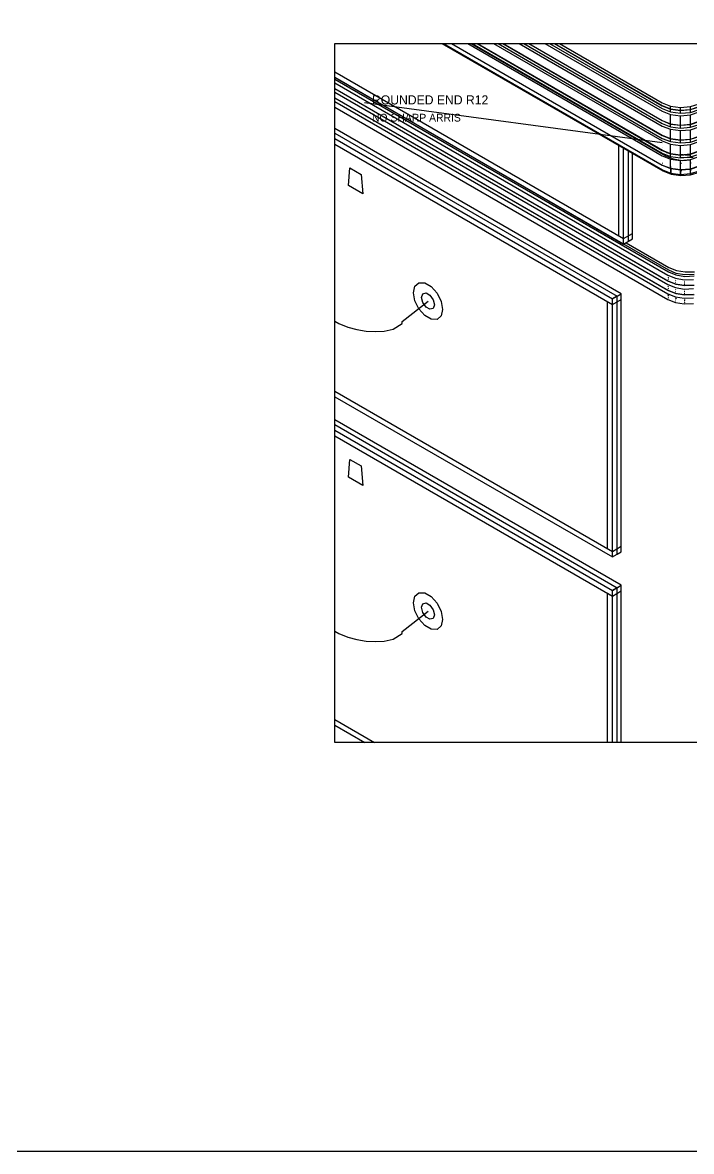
# Model space of a CAD drawing. Header units: inches. Extents: x 0.3 to 16.2, y 0.3 to 11.4.
# Drawn here: x 8.27 to 11.81, y 0.31 to 6.29 of the extents above; entities that cross this region are included whole.
import ezdxf

# ---------------------------------------------------------------- set-up
doc = ezdxf.new("R2010")
doc.units = ezdxf.units.IN
doc.header["$LTSCALE"] = 0.009843
doc.header["$MEASUREMENT"] = 0
doc.layers.add('GEOMETRY', color=7, linetype='Continuous')
doc.layers.add('TEXT', color=7, linetype='Continuous')

msp = doc.modelspace()

# ---------------------------------------------------------------- linework, layer by layer
at = {"layer": 'GEOMETRY'}
msp.add_line((11.6543, 5.6559), (10.0787, 5.8661), dxfattribs=at)
for points in [[(0.315, 11.378), (16.2205, 11.378), (16.2205, 0.315), (0.315, 0.315), (0.315, 11.378)], [(9.9213, 6.1811), (16.1417, 6.1811), (16.1417, 2.4803), (9.9213, 2.4803), (9.9213, 6.1811)], [(10.4888, 6.1811), (11.6583, 5.5059)], [(10.4971, 6.1811), (11.6563, 5.5118)], [(10.5385, 6.1811), (11.6555, 5.5362)], [(10.5398, 6.1811), (11.6547, 5.5374)], [(10.6251, 6.1811), (11.6547, 5.5866)], [(10.6251, 6.1811), (11.6547, 5.5866)], [(10.6423, 6.1811), (11.672, 5.5866)], [(10.6423, 6.1811), (11.672, 5.5866)], [(10.649, 6.1811), (11.6555, 5.6)], [(10.6749, 6.1811), (11.6555, 5.615)], [(10.6749, 6.1811), (11.6555, 5.615)], [(10.6749, 6.1811), (11.6555, 5.615)], [(10.6762, 6.1811), (11.6547, 5.6161)], [(10.6762, 6.1811), (11.6807, 5.6012)], [(10.6762, 6.1811), (11.6807, 5.6012)], [(10.7615, 6.1811), (11.6547, 5.6654)], [(10.7615, 6.1811), (11.6547, 5.6654)], [(10.7854, 6.1811), (11.6555, 5.6787)], [(10.8113, 6.1811), (11.6555, 5.6937)], [(10.8113, 6.1811), (11.6555, 5.6937)], [(10.8113, 6.1811), (11.6555, 5.6937)], [(10.8126, 6.1811), (11.6547, 5.6949)], [(10.8978, 6.1811), (11.6547, 5.7441)], [(10.8978, 6.1811), (11.6547, 5.7441)], [(10.9218, 6.1811), (11.6555, 5.7575)], [(10.9477, 6.1811), (11.6555, 5.7724)], [(10.9477, 6.1811), (11.6555, 5.7724)], [(10.9477, 6.1811), (11.6555, 5.7724)], [(10.949, 6.1811), (11.6547, 5.7736)], [(11.0342, 6.1811), (11.6547, 5.8228)], [(11.0342, 6.1811), (11.6547, 5.8228)], [(11.0582, 6.1811), (11.6555, 5.8362)], [(11.0841, 6.1811), (11.6555, 5.8512)], [(11.0841, 6.1811), (11.6555, 5.8512)], [(11.0854, 6.1811), (11.6555, 5.852)], [(11.1113, 6.1811), (11.6555, 5.8669)], [(11.1113, 6.1811), (11.6555, 5.8669)], [(9.9213, 6.0314), (11.4504, 5.1484)], [(9.9213, 6.0314), (11.4504, 5.1484)], [(9.9213, 6.0313), (11.4504, 5.1484)], [(9.9213, 6.0019), (11.4504, 5.1189)], [(9.9213, 6.0018), (11.6878, 4.9819)], [(9.9213, 6.0018), (11.6878, 4.9819)], [(9.9213, 5.9919), (11.6878, 4.972)], [(9.9213, 5.9724), (11.6846, 4.9543)], [(9.9213, 5.9724), (11.6846, 4.9543)], [(9.9213, 5.9429), (11.6846, 4.9248)], [(9.9213, 5.9427), (11.6878, 4.9228)], [(9.9213, 5.9232), (11.6846, 4.9051)], [(9.9213, 5.9232), (11.6846, 4.9051)], [(9.9213, 5.8937), (11.6846, 4.8756)], [(9.9213, 5.8935), (11.6878, 4.8736)], [(9.9213, 5.874), (11.6846, 4.8559)], [(9.9213, 5.874), (11.6846, 4.8559)], [(11.6555, 5.8669), (11.6996, 5.8492)], [(11.6555, 5.8669), (11.6996, 5.8492)], [(11.8047, 5.8469), (11.8512, 5.8622)], [(11.8047, 5.8469), (11.8512, 5.8622)], [(9.9213, 5.8445), (11.6846, 4.8264)], [(11.6547, 5.8228), (11.6992, 5.8055)], [(11.6547, 5.8228), (11.6992, 5.8055)], [(11.6555, 5.852), (11.6996, 5.8346)], [(11.6555, 5.8512), (11.6996, 5.8335)], [(11.6555, 5.8512), (11.6996, 5.8335)], [(11.6555, 5.8362), (11.6996, 5.8189)], [(11.6992, 5.7563), (11.6992, 5.8055)], [(11.6992, 5.8055), (11.7516, 5.7984)], [(11.6992, 5.8055), (11.7516, 5.7984)], [(11.6996, 5.8346), (11.6996, 5.8492)], [(11.6996, 5.8492), (11.752, 5.8425)], [(11.6996, 5.8492), (11.752, 5.8425)], [(11.6996, 5.8346), (11.752, 5.8276)], [(11.6996, 5.8189), (11.6996, 5.8335)], [(11.6996, 5.8335), (11.752, 5.8268)], [(11.6996, 5.8335), (11.752, 5.8268)], [(11.6996, 5.8189), (11.752, 5.8118)], [(11.7516, 5.7984), (11.8047, 5.8031)], [(11.7516, 5.7984), (11.8047, 5.8031)], [(11.7516, 5.7492), (11.7516, 5.7984)], [(11.752, 5.8425), (11.8047, 5.8469)], [(11.752, 5.8425), (11.8047, 5.8469)], [(11.752, 5.8276), (11.752, 5.8425)], [(11.752, 5.8276), (11.8047, 5.8319)], [(11.752, 5.8268), (11.8047, 5.8311)], [(11.752, 5.8268), (11.8047, 5.8311)], [(11.752, 5.8118), (11.752, 5.8268)], [(11.752, 5.8118), (11.8047, 5.8165)], [(11.8047, 5.8319), (11.8512, 5.8472)], [(11.8047, 5.8319), (11.8047, 5.8469)], [(11.8047, 5.8311), (11.8512, 5.8465)], [(11.8047, 5.8311), (11.8512, 5.8465)], [(11.8047, 5.8165), (11.8512, 5.8315)], [(11.8047, 5.8165), (11.8047, 5.8311)], [(11.8047, 5.8031), (11.8512, 5.8189)], [(11.8047, 5.8031), (11.8512, 5.8189)], [(11.8047, 5.7539), (11.8047, 5.8031)], [(11.6547, 5.7874), (11.6555, 5.787)], [(11.6547, 5.7874), (11.6555, 5.787)], [(11.6547, 5.7736), (11.6992, 5.7563)], [(11.6547, 5.7441), (11.6992, 5.7268)], [(11.6547, 5.7441), (11.6992, 5.7268)], [(11.6555, 5.7724), (11.6996, 5.7547)], [(11.6555, 5.7724), (11.6996, 5.7547)], [(11.6555, 5.7724), (11.6996, 5.7547)], [(11.6555, 5.7575), (11.6996, 5.7402)], [(11.6992, 5.7697), (11.6996, 5.7697)], [(11.6992, 5.7697), (11.6996, 5.7697)], [(11.6992, 5.7563), (11.7516, 5.7492)], [(11.6996, 5.7547), (11.6996, 5.7697)], [(11.6996, 5.7547), (11.752, 5.748)], [(11.6996, 5.7402), (11.6996, 5.7547)], [(11.6996, 5.7547), (11.752, 5.748)], [(11.6996, 5.7547), (11.752, 5.748)], [(11.6996, 5.7402), (11.752, 5.7331)], [(11.7516, 5.7492), (11.8047, 5.7539)], [(11.752, 5.748), (11.752, 5.7626)], [(11.752, 5.748), (11.8047, 5.7524)], [(11.752, 5.748), (11.8047, 5.7524)], [(11.752, 5.748), (11.8047, 5.7524)], [(11.752, 5.7331), (11.752, 5.748)], [(11.752, 5.7331), (11.8047, 5.7378)], [(11.8047, 5.7539), (11.8512, 5.7697)], [(11.8047, 5.7524), (11.8512, 5.7677)], [(11.8047, 5.7524), (11.8512, 5.7677)], [(11.8047, 5.7524), (11.8512, 5.7677)], [(11.8047, 5.7524), (11.8047, 5.7673)], [(11.8047, 5.7378), (11.8512, 5.7528)], [(11.8047, 5.7378), (11.8047, 5.7524)], [(11.8047, 5.7244), (11.8512, 5.7402)], [(11.8047, 5.7244), (11.8512, 5.7402)], [(11.4378, 4.8555), (9.9213, 5.7311)], [(11.4378, 4.8555), (9.9213, 5.7311)], [(9.9213, 5.7066), (11.4165, 4.8433)], [(9.9213, 5.7066), (11.4165, 4.8433)], [(11.6547, 5.7087), (11.6555, 5.7083)], [(11.6547, 5.7087), (11.6555, 5.7083)], [(11.6547, 5.6949), (11.6992, 5.6776)], [(11.6555, 5.6937), (11.6996, 5.676)], [(11.6555, 5.6937), (11.6996, 5.676)], [(11.6555, 5.6937), (11.6996, 5.676)], [(11.6555, 5.6787), (11.6996, 5.6614)], [(11.6992, 5.6776), (11.6992, 5.7268)], [(11.6992, 5.7268), (11.7516, 5.7197)], [(11.6992, 5.7268), (11.7516, 5.7197)], [(11.6992, 5.6909), (11.6996, 5.6909)], [(11.6992, 5.6909), (11.6996, 5.6909)], [(11.6996, 5.676), (11.6996, 5.6909)], [(11.7516, 5.7197), (11.8047, 5.7244)], [(11.7516, 5.7197), (11.8047, 5.7244)], [(11.7516, 5.6705), (11.7516, 5.7197)], [(11.752, 5.6693), (11.752, 5.6839)], [(11.8047, 5.6752), (11.8047, 5.7244)], [(11.8047, 5.6752), (11.8512, 5.6909)], [(11.8047, 5.6736), (11.8512, 5.689)], [(11.8047, 5.6736), (11.8512, 5.689)], [(11.8047, 5.6736), (11.8512, 5.689)], [(11.8047, 5.6736), (11.8047, 5.6886)], [(9.9213, 5.6771), (11.3909, 4.8287)], [(9.9213, 5.6771), (11.3909, 4.8287)], [(9.9213, 5.6476), (11.3909, 4.7992)], [(11.4248, 5.1634), (11.4248, 5.6457)], [(11.4504, 5.1484), (11.4504, 5.6307)], [(11.6547, 5.6654), (11.6992, 5.648)], [(11.6547, 5.6654), (11.6992, 5.648)], [(11.6547, 5.6299), (11.6555, 5.6295)], [(11.6547, 5.6299), (11.6555, 5.6295)], [(11.6992, 5.6776), (11.7516, 5.6705)], [(11.6992, 5.5988), (11.6992, 5.648)], [(11.6992, 5.648), (11.7516, 5.6409)], [(11.6992, 5.648), (11.7516, 5.6409)], [(11.6996, 5.676), (11.752, 5.6693)], [(11.6996, 5.6614), (11.6996, 5.676)], [(11.6996, 5.676), (11.752, 5.6693)], [(11.6996, 5.676), (11.752, 5.6693)], [(11.6996, 5.6614), (11.752, 5.6543)], [(11.7516, 5.6705), (11.8047, 5.6752)], [(11.7516, 5.6409), (11.8047, 5.6457)], [(11.7516, 5.6409), (11.8047, 5.6457)], [(11.7516, 5.5917), (11.7516, 5.6409)], [(11.752, 5.6693), (11.8047, 5.6736)], [(11.752, 5.6693), (11.8047, 5.6736)], [(11.752, 5.6693), (11.8047, 5.6736)], [(11.752, 5.6543), (11.752, 5.6693)], [(11.752, 5.6543), (11.8047, 5.6591)], [(11.8047, 5.6591), (11.8512, 5.674)], [(11.8047, 5.6591), (11.8047, 5.6736)], [(11.8047, 5.6457), (11.8512, 5.6614)], [(11.8047, 5.6457), (11.8512, 5.6614)], [(11.8047, 5.5965), (11.8047, 5.6457)], [(11.476, 5.1339), (11.476, 5.611)], [(11.4972, 5.1461), (11.4972, 5.5988)], [(11.4972, 5.1756), (11.4972, 5.5988)], [(11.6547, 5.6161), (11.6992, 5.5988)], [(11.6547, 5.5866), (11.6992, 5.5693)], [(11.6547, 5.5866), (11.6992, 5.5693)], [(11.6555, 5.615), (11.6996, 5.5972)], [(11.6555, 5.615), (11.6996, 5.5972)], [(11.6555, 5.615), (11.6996, 5.5972)], [(11.6555, 5.6), (11.6996, 5.5827)], [(11.672, 5.5866), (11.7138, 5.5697)], [(11.672, 5.5866), (11.7138, 5.5697)], [(11.6992, 5.6122), (11.6996, 5.6122)], [(11.6992, 5.6122), (11.6996, 5.6122)], [(11.6992, 5.5988), (11.7516, 5.5917)], [(11.6992, 5.5201), (11.6992, 5.5693)], [(11.6992, 5.5693), (11.7516, 5.5622)], [(11.6992, 5.5693), (11.7516, 5.5622)], [(11.6996, 5.5972), (11.6996, 5.6122)], [(11.6996, 5.5972), (11.752, 5.5906)], [(11.6996, 5.5827), (11.6996, 5.5972)], [(11.6996, 5.5972), (11.752, 5.5906)], [(11.6996, 5.5972), (11.752, 5.5906)], [(11.6996, 5.5827), (11.752, 5.5756)], [(11.7138, 5.5673), (11.7138, 5.5697)], [(11.7138, 5.5697), (11.7626, 5.5622)], [(11.7138, 5.5697), (11.7626, 5.5622)], [(11.7516, 5.5917), (11.8047, 5.5965)], [(11.7516, 5.5622), (11.8047, 5.5669)], [(11.7516, 5.5622), (11.8047, 5.5669)], [(11.7516, 5.513), (11.7516, 5.5622)], [(11.752, 5.5906), (11.752, 5.6051)], [(11.752, 5.5957), (11.7768, 5.5913)], [(11.752, 5.5957), (11.7768, 5.5913)], [(11.752, 5.5906), (11.8047, 5.5949)], [(11.752, 5.5906), (11.8047, 5.5949)], [(11.752, 5.5906), (11.8047, 5.5949)], [(11.752, 5.5756), (11.752, 5.5906)], [(11.752, 5.5756), (11.8047, 5.5803)], [(11.752, 5.5799), (11.7689, 5.5772)], [(11.752, 5.5799), (11.7689, 5.5772)], [(11.7626, 5.5622), (11.8047, 5.5646)], [(11.7626, 5.5622), (11.8047, 5.5646)], [(11.7689, 5.5772), (11.8185, 5.5791)], [(11.7689, 5.5772), (11.8185, 5.5791)], [(11.7768, 5.5913), (11.8047, 5.5921)], [(11.7768, 5.5913), (11.8047, 5.5921)], [(11.8047, 5.5965), (11.8512, 5.6122)], [(11.8047, 5.5949), (11.8512, 5.6102)], [(11.8047, 5.5949), (11.8512, 5.6102)], [(11.8047, 5.5949), (11.8512, 5.6102)], [(11.8047, 5.5949), (11.8047, 5.6098)], [(11.8047, 5.5803), (11.8512, 5.5953)], [(11.8047, 5.5803), (11.8047, 5.5949)], [(11.8047, 5.5669), (11.8512, 5.5827)], [(11.8047, 5.5669), (11.8512, 5.5827)], [(11.8047, 5.5177), (11.8047, 5.5669)], [(9.9929, 5.4291), (10.0016, 5.5224)], [(10.0016, 5.5224), (10.061, 5.4882)], [(11.6547, 5.5512), (11.6555, 5.5508)], [(11.6547, 5.5512), (11.6555, 5.5508)], [(11.6547, 5.5472), (11.6563, 5.5465)], [(11.6547, 5.5472), (11.6563, 5.5465)], [(11.6547, 5.5374), (11.6992, 5.5201)], [(11.6555, 5.5362), (11.6996, 5.5185)], [(11.6563, 5.5366), (11.6583, 5.5354)], [(11.6563, 5.5366), (11.6583, 5.5354)], [(11.6563, 5.5118), (11.7004, 5.4945)], [(11.6583, 5.5059), (11.7016, 5.4886)], [(11.6992, 5.5335), (11.6996, 5.5335)], [(11.6992, 5.5335), (11.6996, 5.5335)], [(11.6992, 5.5201), (11.7516, 5.513)], [(11.6996, 5.5185), (11.6996, 5.5335)], [(11.6996, 5.5291), (11.7004, 5.5291)], [(11.6996, 5.5291), (11.7004, 5.5291)], [(11.6996, 5.5185), (11.752, 5.5118)], [(11.7004, 5.4945), (11.7004, 5.5291)], [(11.7004, 5.5189), (11.7016, 5.5181)], [(11.7004, 5.5189), (11.7016, 5.5181)], [(11.7016, 5.4886), (11.7016, 5.5181)], [(11.7516, 5.5476), (11.7571, 5.5469)], [(11.7516, 5.5476), (11.7571, 5.5469)], [(11.7516, 5.513), (11.8047, 5.5177)], [(11.752, 5.5118), (11.752, 5.5264)], [(11.752, 5.4878), (11.752, 5.522)], [(11.752, 5.5118), (11.8047, 5.5161)], [(11.752, 5.5114), (11.7531, 5.511)], [(11.752, 5.5114), (11.7531, 5.511)], [(11.752, 5.5079), (11.7571, 5.5075)], [(11.7531, 5.4815), (11.7531, 5.511)], [(11.8047, 5.5496), (11.8083, 5.55)], [(11.8047, 5.5496), (11.8083, 5.55)], [(11.8047, 5.5177), (11.8512, 5.5335)], [(11.8047, 5.5161), (11.8512, 5.5315)], [(11.8047, 5.5161), (11.8047, 5.5311)], [(11.8047, 5.4921), (11.8047, 5.5264)], [(11.8047, 5.515), (11.8055, 5.5154)], [(11.8047, 5.515), (11.8055, 5.5154)], [(11.8047, 5.4921), (11.8516, 5.5071)], [(11.8055, 5.4858), (11.8055, 5.5154)], [(11.8055, 5.5102), (11.8083, 5.5106)], [(11.8055, 5.4858), (11.852, 5.5004)], [(10.061, 5.4882), (10.0697, 5.3846)], [(11.7004, 5.4945), (11.752, 5.4878)], [(11.7016, 5.4886), (11.7531, 5.4815)], [(11.752, 5.4878), (11.8047, 5.4921)], [(11.7531, 5.4815), (11.8055, 5.4858)], [(10.0697, 5.3846), (9.9929, 5.4291)], [(11.4248, 5.1634), (11.4504, 5.1484)], [(11.4504, 5.1484), (11.4972, 5.1756)], [(11.4504, 5.1484), (11.4972, 5.1756)], [(11.4504, 5.1484), (11.4972, 5.1756)], [(11.4504, 5.1189), (11.4504, 5.1484)], [(11.4504, 5.1189), (11.4972, 5.1461)], [(11.476, 5.1339), (11.4972, 5.1461)], [(11.4972, 5.1461), (11.4972, 5.1756)], [(11.4634, 5.1264), (11.6906, 4.9953)], [(11.6878, 4.9819), (11.7276, 4.9657)], [(11.6878, 4.9819), (11.7276, 4.9657)], [(11.6878, 4.972), (11.7276, 4.9559)], [(11.6906, 4.9953), (11.7299, 4.9791)], [(11.7276, 4.9657), (11.7748, 4.9579)], [(11.7276, 4.9657), (11.7748, 4.9579)], [(11.7299, 4.9791), (11.7768, 4.9713)], [(11.7768, 4.9713), (11.8252, 4.9728)], [(10.3457, 4.8957), (10.3669, 4.9142)], [(10.3669, 4.9142), (10.3976, 4.9134)], [(10.3976, 4.9134), (10.4319, 4.8937)], [(11.6846, 4.9543), (11.7248, 4.9378)], [(11.6846, 4.9543), (11.7248, 4.9378)], [(11.6846, 4.9445), (11.6878, 4.9425)], [(11.6846, 4.9445), (11.6878, 4.9425)], [(11.6846, 4.9346), (11.6878, 4.9327)], [(11.6846, 4.9346), (11.6878, 4.9327)], [(11.6846, 4.9346), (11.6878, 4.9327)], [(11.6846, 4.9248), (11.7248, 4.9083)], [(11.6846, 4.9051), (11.7248, 4.8886)], [(11.6846, 4.9051), (11.7248, 4.8886)], [(11.6878, 4.9228), (11.7276, 4.9067)], [(11.7248, 4.9378), (11.772, 4.9303)], [(11.7248, 4.9378), (11.772, 4.9303)], [(11.7248, 4.9276), (11.7276, 4.9264)], [(11.7248, 4.9276), (11.7276, 4.9264)], [(11.7248, 4.9177), (11.7276, 4.9165)], [(11.7248, 4.9177), (11.7276, 4.9165)], [(11.7248, 4.9177), (11.7276, 4.9165)], [(11.7248, 4.9083), (11.772, 4.9008)], [(11.7276, 4.9559), (11.7748, 4.948)], [(11.7276, 4.9067), (11.7748, 4.8988)], [(11.772, 4.9303), (11.8213, 4.9323)], [(11.772, 4.9303), (11.8213, 4.9323)], [(11.772, 4.9189), (11.7748, 4.9185)], [(11.772, 4.9189), (11.7748, 4.9185)], [(11.772, 4.9091), (11.7748, 4.9087)], [(11.772, 4.9091), (11.7748, 4.9087)], [(11.772, 4.9091), (11.7748, 4.9087)], [(11.772, 4.9008), (11.8213, 4.9028)], [(11.7748, 4.9579), (11.8236, 4.9598)], [(11.7748, 4.9579), (11.8236, 4.9598)], [(11.7748, 4.948), (11.8236, 4.95)], [(10.3382, 4.8614), (10.3457, 4.8957)], [(10.3457, 4.8185), (10.3382, 4.8614)], [(10.3807, 4.837), (10.3874, 4.8563)], [(10.3874, 4.8563), (10.4043, 4.8606)], [(10.4043, 4.8606), (10.4252, 4.8484)], [(10.4252, 4.8484), (10.4425, 4.8244)], [(10.4319, 4.8937), (10.4626, 4.8587)], [(10.4626, 4.8587), (10.4839, 4.8157)], [(11.3909, 4.8287), (11.4378, 4.8555)], [(11.3909, 4.8287), (11.4378, 4.8555)], [(11.4165, 4.8433), (11.4378, 4.8555)], [(11.4165, 4.8433), (11.4378, 4.8555)], [(11.4165, 3.4768), (11.4165, 4.8433)], [(11.4378, 3.4894), (11.4378, 4.8555)], [(11.4378, 4.826), (11.4378, 4.8555)], [(11.6846, 4.8953), (11.6878, 4.8933)], [(11.6846, 4.8953), (11.6878, 4.8933)], [(11.6846, 4.8854), (11.6878, 4.8835)], [(11.6846, 4.8854), (11.6878, 4.8835)], [(11.6846, 4.8854), (11.6878, 4.8835)], [(11.6846, 4.8756), (11.7248, 4.8591)], [(11.6846, 4.8559), (11.7248, 4.8394)], [(11.6846, 4.8559), (11.7248, 4.8394)], [(11.6846, 4.8508), (11.6906, 4.8476)], [(11.6846, 4.8508), (11.6906, 4.8476)], [(11.6846, 4.8461), (11.6878, 4.8441)], [(11.6846, 4.8461), (11.6878, 4.8441)], [(11.6878, 4.8736), (11.7276, 4.8575)], [(11.7248, 4.8886), (11.772, 4.8811)], [(11.7248, 4.8886), (11.772, 4.8811)], [(11.7248, 4.8783), (11.7276, 4.8772)], [(11.7248, 4.8783), (11.7276, 4.8772)], [(11.7248, 4.8685), (11.7276, 4.8673)], [(11.7248, 4.8685), (11.7276, 4.8673)], [(11.7248, 4.8685), (11.7276, 4.8673)], [(11.7248, 4.8591), (11.772, 4.8516)], [(11.7276, 4.8575), (11.7748, 4.8496)], [(11.772, 4.8811), (11.8213, 4.8831)], [(11.772, 4.8811), (11.8213, 4.8831)], [(11.772, 4.8697), (11.7748, 4.8693)], [(11.772, 4.8697), (11.7748, 4.8693)], [(11.772, 4.8598), (11.7748, 4.8594)], [(11.772, 4.8598), (11.7748, 4.8594)], [(11.772, 4.8598), (11.7748, 4.8594)], [(11.772, 4.8516), (11.8213, 4.8535)], [(11.7748, 4.8988), (11.8236, 4.9008)], [(11.7748, 4.8496), (11.8236, 4.8516)], [(10.2783, 4.7091), (10.415, 4.8173)], [(10.3669, 4.7756), (10.3457, 4.8185)], [(10.3874, 4.8098), (10.3807, 4.837)], [(10.4043, 4.7858), (10.3874, 4.8098)], [(10.4252, 4.7736), (10.4043, 4.7858)], [(10.4425, 4.8244), (10.4488, 4.7976)], [(10.4488, 4.7976), (10.4425, 4.778)], [(10.4839, 4.8157), (10.4913, 4.7728)], [(11.3654, 4.8138), (11.3909, 4.7992)], [(11.3654, 4.8138), (11.3909, 4.7992)], [(11.3654, 3.5063), (11.3654, 4.8138)], [(11.4122, 4.8409), (11.3909, 4.8287)], [(11.3909, 4.7992), (11.3909, 4.8287)], [(11.3909, 4.7992), (11.4378, 4.826)], [(11.3909, 4.7992), (11.4378, 4.826)], [(11.3909, 4.7992), (11.4378, 4.826)], [(11.3909, 3.4917), (11.3909, 4.7992)], [(11.4378, 3.5189), (11.4378, 4.826)], [(11.6846, 4.8362), (11.6878, 4.8343)], [(11.6846, 4.8264), (11.7248, 4.8098)], [(11.7248, 4.8394), (11.772, 4.8319)], [(11.7248, 4.8394), (11.772, 4.8319)], [(11.7248, 4.8335), (11.7299, 4.8315)], [(11.7248, 4.8335), (11.7299, 4.8315)], [(11.7248, 4.8291), (11.7276, 4.828)], [(11.7248, 4.8291), (11.7276, 4.828)], [(11.7248, 4.8193), (11.7276, 4.8181)], [(11.7248, 4.8098), (11.772, 4.8024)], [(11.772, 4.8319), (11.8213, 4.8339)], [(11.772, 4.8319), (11.8213, 4.8339)], [(11.772, 4.8244), (11.7768, 4.8236)], [(11.772, 4.8244), (11.7768, 4.8236)], [(11.772, 4.8205), (11.7748, 4.8201)], [(11.772, 4.8205), (11.7748, 4.8201)], [(11.772, 4.8106), (11.7748, 4.8102)], [(11.772, 4.8024), (11.8213, 4.8043)], [(10.3976, 4.7406), (10.3669, 4.7756)], [(10.4319, 4.7209), (10.3976, 4.7406)], [(10.4425, 4.778), (10.4252, 4.7736)], [(10.4839, 4.739), (10.4626, 4.7205)], [(10.4913, 4.7728), (10.4839, 4.739)], [(9.9213, 4.71), (9.9429, 4.6988)], [(9.9429, 4.6988), (9.9906, 4.6795)], [(9.9906, 4.6795), (10.0386, 4.6661)], [(10.0386, 4.6661), (10.0866, 4.6579)], [(10.1827, 4.6587), (10.2303, 4.6689)], [(10.2303, 4.6689), (10.2783, 4.6992)], [(10.2783, 4.6992), (10.2783, 4.7091)], [(10.4626, 4.7205), (10.4319, 4.7209)], [(10.0866, 4.6579), (10.1346, 4.6555)], [(10.1346, 4.6555), (10.1827, 4.6587)], [(9.9213, 4.3402), (11.3909, 3.4917)], [(9.9213, 4.3401), (11.3909, 3.4917)], [(9.9213, 4.3401), (11.3909, 3.4917)], [(9.9213, 4.3106), (11.3909, 3.4622)], [(11.4378, 3.3122), (9.9213, 4.1876)], [(11.4378, 3.3122), (9.9213, 4.1876)], [(9.9213, 4.1629), (11.4165, 3.2996)], [(9.9213, 4.1629), (11.4165, 3.2996)], [(9.9213, 4.1334), (11.3909, 3.285)], [(9.9213, 4.1334), (11.3909, 3.285)], [(9.9213, 4.1039), (11.3909, 3.2555)], [(9.9929, 3.8854), (10.0016, 3.9787)], [(10.0016, 3.9787), (10.061, 3.9445)], [(10.0697, 3.8409), (9.9929, 3.8854)], [(10.061, 3.9445), (10.0697, 3.8409)], [(11.3654, 3.5063), (11.3909, 3.4917)], [(11.3909, 3.4917), (11.4378, 3.5189)], [(11.3909, 3.4917), (11.4378, 3.5189)], [(11.3909, 3.4917), (11.4378, 3.5189)], [(11.3909, 3.4622), (11.3909, 3.4917)], [(11.3909, 3.4622), (11.4378, 3.4894)], [(11.4165, 3.4768), (11.4378, 3.4894)], [(11.4378, 3.4894), (11.4378, 3.5189)], [(11.3909, 3.285), (11.4378, 3.3122)], [(11.3909, 3.285), (11.4378, 3.3122)], [(11.4122, 3.2972), (11.3909, 3.285)], [(11.4165, 3.2996), (11.4378, 3.3122)], [(11.4165, 3.2996), (11.4378, 3.3122)], [(11.4165, 2.4803), (11.4165, 3.2996)], [(11.4378, 2.4803), (11.4378, 3.3122)], [(11.4378, 3.2827), (11.4378, 3.3122)], [(10.3382, 3.2201), (10.3457, 3.2543)], [(10.3457, 3.2543), (10.3669, 3.2728)], [(10.3669, 3.2728), (10.3976, 3.272)], [(10.3976, 3.272), (10.4319, 3.2524)], [(10.4319, 3.2524), (10.4626, 3.2177)], [(11.3654, 3.2701), (11.3909, 3.2555)], [(11.3654, 3.2701), (11.3909, 3.2555)], [(11.3654, 2.4803), (11.3654, 3.2701)], [(11.3909, 3.2555), (11.3909, 3.285)], [(11.3909, 3.2555), (11.4378, 3.2827)], [(11.3909, 3.2555), (11.4378, 3.2827)], [(11.3909, 3.2555), (11.4378, 3.2827)], [(11.3909, 2.4803), (11.3909, 3.2555)], [(11.4378, 2.4803), (11.4378, 3.2827)], [(10.2783, 3.0677), (10.415, 3.176)], [(10.3457, 3.1776), (10.3382, 3.2201)], [(10.3669, 3.1343), (10.3457, 3.1776)], [(10.3807, 3.1957), (10.3874, 3.215)], [(10.3874, 3.1689), (10.3807, 3.1957)], [(10.3874, 3.215), (10.4043, 3.2193)], [(10.4043, 3.1445), (10.3874, 3.1689)], [(10.4043, 3.2193), (10.4252, 3.2071)], [(10.4252, 3.2071), (10.4425, 3.1831)], [(10.4425, 3.1831), (10.4488, 3.1563)], [(10.4626, 3.2177), (10.4839, 3.1744)], [(10.4839, 3.1744), (10.4913, 3.1315)], [(10.3976, 3.0996), (10.3669, 3.1343)], [(10.4252, 3.1323), (10.4043, 3.1445)], [(10.4425, 3.137), (10.4252, 3.1323)], [(10.4488, 3.1563), (10.4425, 3.137)], [(10.4913, 3.1315), (10.4839, 3.0976)], [(9.9213, 3.0687), (9.9429, 3.0575)], [(9.9429, 3.0575), (9.9906, 3.0386)], [(10.2303, 3.0276), (10.2783, 3.0579)], [(10.2783, 3.0579), (10.2783, 3.0677)], [(10.4319, 3.0795), (10.3976, 3.0996)], [(10.4626, 3.0791), (10.4319, 3.0795)], [(10.4839, 3.0976), (10.4626, 3.0791)], [(9.9906, 3.0386), (10.0386, 3.0248)], [(10.0386, 3.0248), (10.0866, 3.0169)], [(10.0866, 3.0169), (10.1346, 3.0142)], [(10.1346, 3.0142), (10.1827, 3.0173)], [(10.1827, 3.0173), (10.2303, 3.0276)], [(9.9213, 2.6013), (10.1308, 2.4803)], [(9.9213, 2.6013), (10.1308, 2.4803)], [(9.9213, 2.6012), (10.1307, 2.4803)], [(9.9213, 2.5718), (10.0797, 2.4803)]]:
    msp.add_lwpolyline(points, dxfattribs=at)

# ---------------------------------------------------------------- texts
at = {"layer": 'TEXT'}
for s, height, p in [('ROUNDED END R12', 0.048189, (10.1181, 5.8583)), ('NO SHARP ARRIS', 0.041102, (10.1181, 5.7677))]:
    msp.add_text(s, height=height, dxfattribs=at).set_placement(p)

doc.saveas('drawing.dxf')
